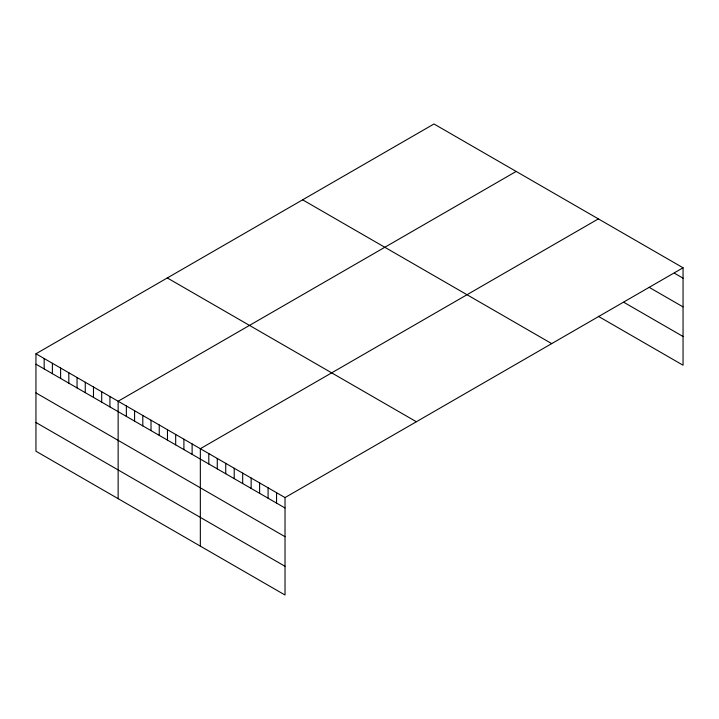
<?xml version="1.0" encoding="UTF-8"?>
<svg xmlns="http://www.w3.org/2000/svg" width="719" height="719" viewBox="0 0 719 719"><rect width="100%" height="100%" fill="white"/><g stroke="black" fill="none" stroke-linecap="round" stroke-linejoin="round"><path stroke-width="1.08" d="M35.95 353.784L285.021 497.584L285.021 595.017L35.95 451.217L35.95 353.784L433.979 123.983L683.05 267.783L683.05 365.216L598.37 316.324M516.17 171.437L118.141 401.238L118.141 498.671M598.37 218.891L200.34 448.692L200.34 546.125M285.021 497.584L683.05 267.783M674.584 273.292L683.05 278.181M649.176 287.348L683.05 306.905M623.768 302.268L683.05 336.492M302.627 199.819L551.698 343.619M167.302 277.947L416.373 421.756M35.95 364.182L285.021 507.982M35.95 392.898L285.021 536.698M35.95 422.493L285.021 566.293M276.554 492.695L276.554 503.093M268.088 487.806L268.088 498.204M259.613 482.916L259.613 493.315M251.147 478.027L251.147 488.426M242.68 473.138L242.68 483.536M234.214 468.249L234.214 478.647M225.739 463.36L225.739 473.758M217.273 458.47L217.273 468.869M208.807 453.581L208.807 463.98M192.117 443.947L192.117 454.345M183.902 439.201L183.902 449.6M175.679 434.456L175.679 444.854M167.464 429.71L167.464 440.109M159.241 424.965L159.241 435.363M151.017 420.22L151.017 430.618M142.802 415.474L142.802 425.873M134.579 410.729L134.579 421.127M126.364 405.983L126.364 416.382M109.926 396.493L109.926 406.891M101.703 391.747L101.703 402.146M93.488 387.002L93.488 397.4M85.264 382.256L85.264 392.655M77.05 377.511L77.05 387.909M68.826 372.766L68.826 383.164M60.612 368.02L60.612 378.419M52.388 363.275L52.388 373.673M44.174 358.529L44.174 368.928"/></g></svg>
